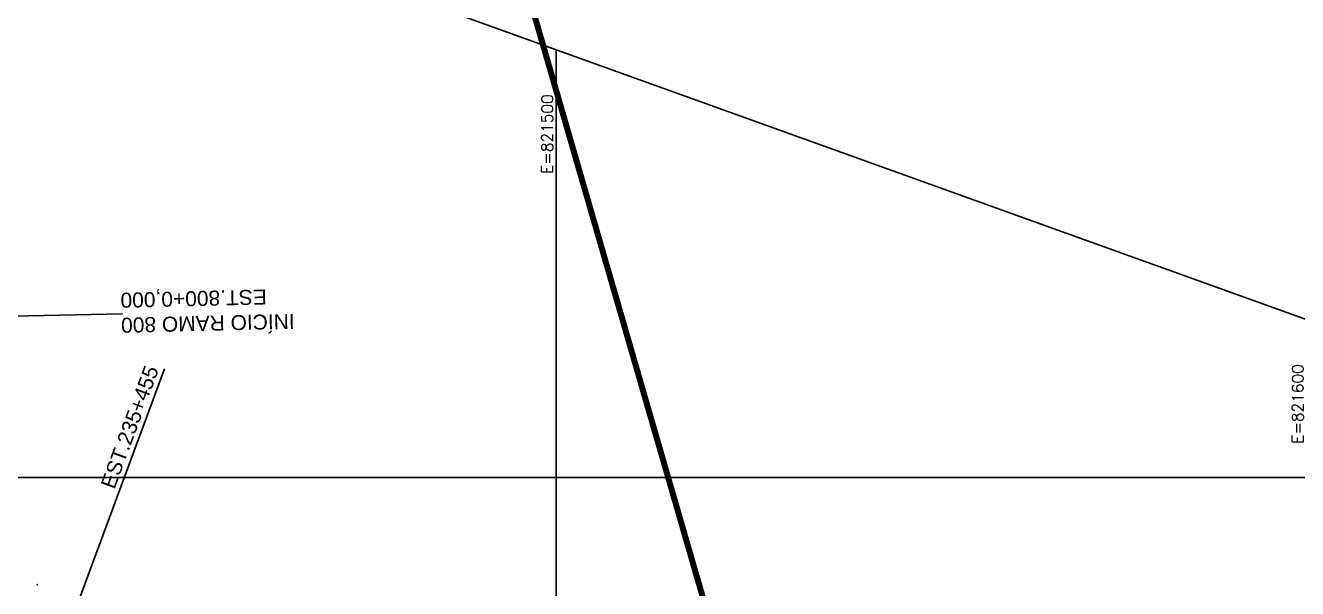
# Model space of a CAD drawing. Header units: metres. Extents: x 820373 to 834957, y 7564678 to 7566875.
# Drawn here: x 821429.3 to 821598.8, y 7564985.2 to 7565060.3 of the extents above; entities that cross this region are included whole.
import ezdxf
from ezdxf.enums import TextEntityAlignment as Align

# ---------------------------------------------------------------- set-up
doc = ezdxf.new("R2010")
doc.units = ezdxf.units.M
doc.linetypes.add('XREF_GEO$0$DIVIDE', pattern=[1.25, 0.5, -0.25, 0, -0.25, 0, -0.25])
doc.layers.add('P-FOLHA', color=4, linetype='Continuous', plot=False)
for name, color, linetype in [('P-MALHA-IMPAR', 1, 'Continuous'), ('XREF_GEO$0$F-HZ-FAIXA-DOMINIO-EXIST', 252, 'XREF_GEO$0$DIVIDE'), ('XREF_GEO$0$F-HZ-PTO-NOTAVEL', 42, 'Continuous'), ('XREF_PAV$0$P-CHAMADA', 1, 'Continuous'), ('XREF_TOP$0$T-HM-COTA', 252, 'Continuous')]:
    doc.layers.add(name, color=color, linetype=linetype)
doc.styles.add('R60', font='romans.shx', dxfattribs={"height": 1.5})
doc.styles.add('XREF_GEO$0$ARIAL', font='arial.ttf')
doc.styles.add('XREF_PAV$0$ARIAL', font='arial.ttf')

# ---------------------------------------------------------------- blocks, each defined once
blk = doc.blocks.new('MALHA-IMPAR')
at = {"layer": 'P-MALHA-IMPAR'}
for p, q in [((821500, 7564806.5), (821500, 7565057.06)), ((821114.84, 7565000), (821658.53, 7565000))]:
    blk.add_line(p, q, dxfattribs=at)
at = {"layer": 'P-MALHA-IMPAR', "style": 'R60'}
for s, p in [('E=821500', (821500, 7565045.81)), ('E=821600', (821600, 7565009.82))]:
    blk.add_text(s, height=1.5, rotation=90, dxfattribs=at).set_placement(p, align=Align.BOTTOM_CENTER)
blk = doc.blocks.new('XREF_TOP$0$PONTO')
at = {"layer": 'XREF_TOP$0$T-HM-COTA'}
blk.add_point((0, 0), dxfattribs=at)
blk = doc.blocks.new('XREF_TOP')
at = {"layer": 'XREF_TOP$0$T-HM-COTA', "rotation": 160.3219444444443}
blk.add_blockref('XREF_TOP$0$PONTO', (821430.87, 7564985.71, 827.87), dxfattribs=at)
blk = doc.blocks.new('XREF_GEO')
at = {"layer": 'XREF_GEO$0$F-HZ-FAIXA-DOMINIO-EXIST', "ltscale": 5, "const_width": 0.8, "flags": 128}
blk.add_lwpolyline([(821854.728, 7564873.406), (821853.523, 7564869.163), (821852.015, 7564867.517), (821849.996, 7564866.658), (821842.453, 7564865.627), (821820.689, 7564862.684), (821809.505, 7564861.151), (821792.159, 7564858.751), (821783.114, 7564860.313), (821766.281, 7564863.101), (821747.317, 7564866.118), (821732.397, 7564868.441), (821711.597, 7564876.062), (821691.179, 7564883.484), (821671.951, 7564890.47), (821654.219, 7564896.916), (821637.41, 7564903.03), (821619.048, 7564909.703), (821596.505, 7564917.923), (821577.964, 7564924.595), (821560.812, 7564931.002), (821547.668, 7564935.801), (821543.9, 7564940.271), (821542.407, 7564942.862), (821525.934, 7564961.884), (821491.611, 7565080.604), (821482.747, 7565111.263)], dxfattribs=at)
at = {"layer": 'XREF_GEO$0$F-HZ-PTO-NOTAVEL', "linetype": 'Continuous', "lineweight": -3}
blk.add_line((821406.921, 7565021.036), (821442.218, 7565021.851), dxfattribs=at)
at = {"layer": 'XREF_GEO$0$F-HZ-PTO-NOTAVEL', "linetype": 'Continuous', "lineweight": -3, "insert": (821441.906, 7565025.019), "char_height": 2, "attachment_point": 9, "rotation": 181.32324, "style": 'XREF_GEO$0$ARIAL'}
blk.add_mtext('INÍCIO RAMO 800\\PEST.800+0,000', dxfattribs=at)
blk = doc.blocks.new('XREF_PAV')
at = {"layer": 'XREF_PAV$0$P-CHAMADA', "linetype": 'Continuous', "lineweight": -3}
blk.add_line((821428.21, 7564961.49), (821447.82, 7565014.51), dxfattribs=at)
at = {"layer": 'XREF_PAV$0$P-CHAMADA', "linetype": 'Continuous', "lineweight": -3, "insert": (821445.2, 7565015.14, 597.22), "char_height": 2, "attachment_point": 3, "rotation": 69.6989, "style": 'XREF_PAV$0$ARIAL'}
blk.add_mtext('EST.235+455', dxfattribs=at)

msp = doc.modelspace()

# ---------------------------------------------------------------- linework, layer by layer
at = {"layer": 'P-FOLHA'}
msp.add_lwpolyline([(821935.565, 7564900.298), (821855.732, 7564678.477), (821097.352, 7564951.414), (821177.184, 7565173.235)], close=True, dxfattribs=at)

# ---------------------------------------------------------------- block references
at = {"ltscale": 100}
for name in ['XREF_PAV', 'XREF_GEO', 'XREF_TOP']:
    msp.add_blockref(name, (0, 0), dxfattribs=at)
at = {"layer": 'P-MALHA-IMPAR'}
msp.add_blockref('MALHA-IMPAR', (0, 0), dxfattribs=at)

doc.saveas('drawing.dxf')
